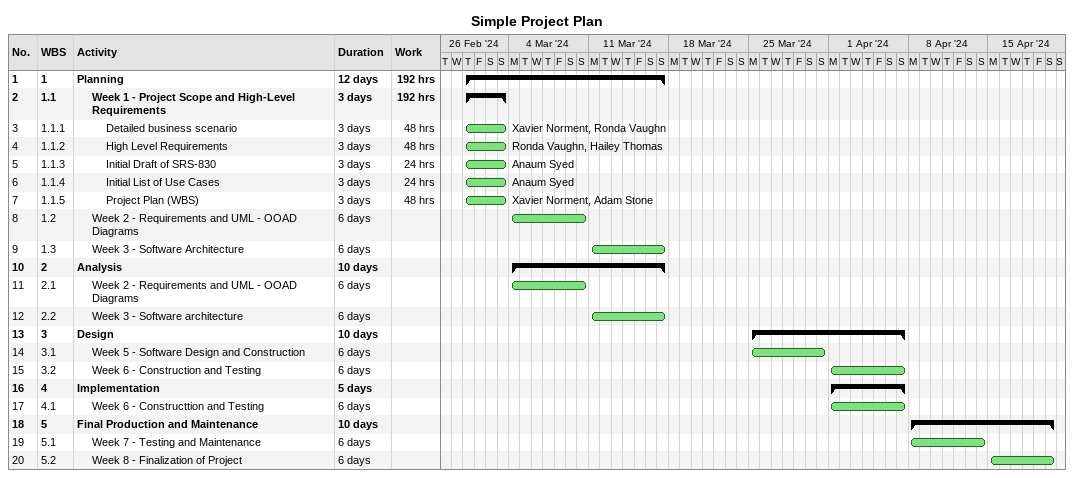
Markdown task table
Simple Project Plan

| ID | WBS | Task | Duration | Start | Finish | Resources | Work (h) |
|---|---|---|---|---|---|---|---|
| 1 | 1 | **Planning** | 12d | 2024-02-29 | 2024-03-17 |  | 192 |
| 2 | 1.1 | **Week 1 - Project Scope and High-Level Requirements** | 3d | 2024-02-29 | 2024-03-03 |  | 192 |
| 3 | 1.1.1 | Detailed business scenario | 3d | 2024-02-29 | 2024-03-03 | Xavier Norment, Ronda Vaughn | 48 |
| 4 | 1.1.2 | High Level Requirements | 3d | 2024-02-29 | 2024-03-03 | Ronda Vaughn, Hailey Thomas | 48 |
| 5 | 1.1.3 | Initial Draft of SRS-830 | 3d | 2024-02-29 | 2024-03-03 | Anaum Syed | 24 |
| 6 | 1.1.4 | Initial List of Use Cases | 3d | 2024-02-29 | 2024-03-03 | Anaum Syed | 24 |
| 7 | 1.1.5 | Project Plan (WBS) | 3d | 2024-02-29 | 2024-03-03 | Xavier Norment, Adam Stone | 48 |
| 8 | 1.2 | Week 2 - Requirements and UML - OOAD Diagrams | 6d | 2024-03-04 | 2024-03-10 |  |  |
| 9 | 1.3 | Week 3 - Software Architecture | 6d | 2024-03-11 | 2024-03-17 |  |  |
| 10 | 2 | **Analysis** | 10d | 2024-03-04 | 2024-03-17 |  |  |
| 11 | 2.1 | Week 2 - Requirements and UML - OOAD Diagrams | 6d | 2024-03-04 | 2024-03-10 |  |  |
| 12 | 2.2 | Week 3 - Software architecture | 6d | 2024-03-11 | 2024-03-17 |  |  |
| 13 | 3 | **Design** | 10d | 2024-03-25 | 2024-04-07 |  |  |
| 14 | 3.1 | Week 5 - Software Design and Construction | 6d | 2024-03-25 | 2024-03-31 |  |  |
| 15 | 3.2 | Week 6 - Construction and Testing | 6d | 2024-04-01 | 2024-04-07 |  |  |
| 16 | 4 | **Implementation** | 5d | 2024-04-01 | 2024-04-07 |  |  |
| 17 | 4.1 | Week 6 - Constructtion and Testing | 6d | 2024-04-01 | 2024-04-07 |  |  |
| 18 | 5 | **Final Production and Maintenance** | 10d | 2024-04-08 | 2024-04-20 |  |  |
| 19 | 5.1 | Week 7 - Testing and Maintenance | 6d | 2024-04-08 | 2024-04-14 |  |  |
| 20 | 5.2 | Week 8 - Finalization of Project | 6d | 2024-04-15 | 2024-04-20 |  |  |
